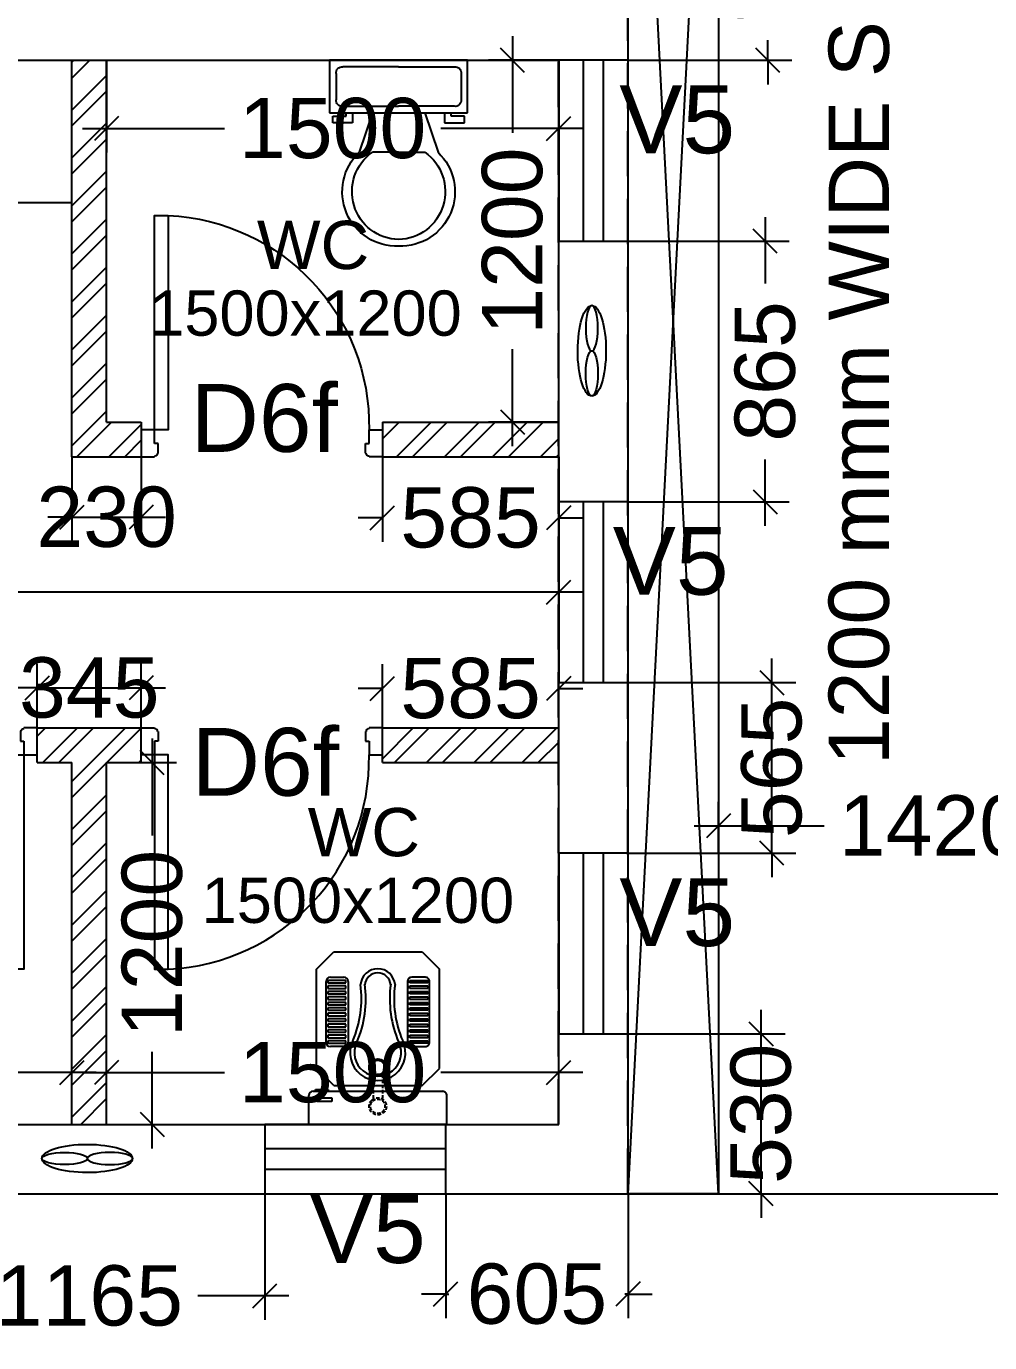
# Model space of a CAD drawing. Extents: x 6345096 to 6738923, y -6490958 to -6305885.
# Drawn here: x 6647993 to 6651189, y -6413909 to -6409542 of the extents above; entities that cross this region are included whole.
import ezdxf
from ezdxf.enums import TextEntityAlignment as Align

# ---------------------------------------------------------------- set-up
doc = ezdxf.new("R2010")
doc.units = 0
doc.header["$LTSCALE"] = 600
doc.header["$MEASUREMENT"] = 0
doc.header["$PDMODE"] = 35
doc.linetypes.add('HIDDEN', pattern=[0.375, 0.25, -0.125])
doc.layers.get('0').update_dxf_attribs({"linetype": 'CONTINUOUS'})
doc.layers.get('Defpoints').update_dxf_attribs({"linetype": 'CONTINUOUS'})
for name, color, linetype in [('8', 8, 'CONTINUOUS'), ('DIM', 8, 'CONTINUOUS'), ('DIM-TEXT', 8, 'CONTINUOUS'), ('DOOR', 32, 'CONTINUOUS'), ('Duct', 8, 'CONTINUOUS'), ('Exaust', 8, 'CONTINUOUS'), ('HS', 251, 'CONTINUOUS'), ('joinery', 7, 'CONTINUOUS'), ('Room Dim', 1, 'CONTINUOUS'), ('T Wall', 8, 'CONTINUOUS'), ('TEXT', 6, 'CONTINUOUS'), ('toi-fix', 46, 'CONTINUOUS'), ('Toi. Wall Hat', 3, 'CONTINUOUS'), ('Walls', 7, 'CONTINUOUS'), ('WIN', 151, 'CONTINUOUS'), ('Working Dim', 5, 'CONTINUOUS')]:
    doc.layers.add(name, color=color, linetype=linetype)
doc.styles.add('ari', font='arial.ttf')
doc.styles.add('ARIAL', font='arial.ttf')
doc.styles.add('RT', font='romant.shx')
doc.styles.get("Standard").update_dxf_attribs({"font": 'romans.shx'})
doc.dimstyles.new('int. dim', dxfattribs={"dimtxt": 200, "dimasz": 80, "dimexe": 80, "dimexo": 0, "dimgap": 70, "dimtad": 0, "dimdec": 0, "dimzin": 12, "dimdsep": 46, "dimtxsty": 'ari', "dimblk": 'OBLIQUE', "dimcen": 2, "dimdle": 80, "dimclrd": 256, "dimclre": 256, "dimclrt": 6, "dimadec": 0, "dimazin": 0, "dimtfac": 1, "dimtdec": 0, "dimtix": 1, "dimtmove": 2, "dimatfit": 3, "dimfxl": 1, "dimtolj": 1, "dimtzin": 0, "dimlwd": -1, "dimlwe": -1, "dimarcsym": 0})
doc.dimstyles.new('STANDARD$0', dxfattribs={"dimscale": 0, "dimtxt": 150, "dimasz": 125, "dimexe": 0.75, "dimexo": 1, "dimgap": 25, "dimtad": 1, "dimdec": 0, "dimdsep": 46, "dimtxsty": 'Standard', "dimblk1": 'DOT', "dimblk2": 'DOT', "dimsah": 1, "dimcen": 2.5, "dimclrd": 1, "dimclre": 1, "dimclrt": 3, "dimadec": 0, "dimazin": 0, "dimtfac": 1, "dimtdec": 0, "dimtmove": 0, "dimatfit": 3, "dimldrblk": 'DOT', "dimfxl": 1, "dimtolj": 1, "dimtzin": 0, "dimarcsym": 0})
doc.dimstyles.new('TEXT', dxfattribs={"dimscale": 0, "dimtxt": 600, "dimasz": 300, "dimexe": 300, "dimexo": 30, "dimgap": 50, "dimtad": 0, "dimdec": 0, "dimzin": 0, "dimdsep": 46, "dimtxsty": 'RT', "dimblk": 'OBLIQUE', "dimcen": 0.09, "dimdle": 300, "dimclrd": 256, "dimclre": 256, "dimclrt": 170, "dimadec": 0, "dimazin": 0, "dimtfac": 1, "dimtdec": 0, "dimtofl": 0, "dimtmove": 2, "dimatfit": 3, "dimfxl": 1, "dimfrac": 2, "dimtolj": 1, "dimtzin": 0, "dimlwd": -1, "dimlwe": -1, "dimarcsym": 0})

# ---------------------------------------------------------------- blocks, each defined once
blk = doc.blocks.new('A$C153C7E87')
at = {"layer": 'Exaust', "color": 10, "extrusion": (0, 0, -1)}
for centre, major_axis, ratio in [((0, 0), (150.2, 0.1), 0.312125), ((-75.1, 0), (75.1, 0), 0.271389)]:
    blk.add_ellipse(centre, major_axis=major_axis, ratio=ratio, start_param=3.141593, end_param=9.424778, dxfattribs=at)
at = {"layer": 'Exaust', "color": 10}
blk.add_ellipse((75.1, 0), major_axis=(75.1, 0), ratio=0.271389, dxfattribs=at)
blk = doc.blocks.new('Z$W@#1841')
at = {"layer": 'DOOR'}
for p, q in [((-267.6, -167.4), (-317.3, -167.4)), ((-317.3, -167.4), (-317.3, -267.4)), ((-267.6, -217.9), (-267.6, -167.4)), ((533, -217.9), (533, -167.4)), ((533, -167.4), (582.7, -167.4)), ((582.7, -167.4), (582.7, -267.4)), ((-254.1, -217.9), (-267.6, -217.9)), ((-254.1, -253.9), (-254.1, -217.9)), ((519.5, -253.9), (519.5, -217.9)), ((519.5, -217.9), (533, -217.9)), ((-317.3, -267.4), (-267.6, -267.4)), ((-267.6, -267.4), (-267.6, -265.2)), ((-254.1, -253.9), (-256.3, -253.9)), ((519.5, -253.9), (521.7, -253.9)), ((533, -267.4), (533, -265.2)), ((582.7, -267.4), (533, -267.4))]:
    blk.add_line(p, q, dxfattribs=at)
blk.add_lwpolyline([(482.5, 633.2), (482.5, -167.4), (533, -167.4), (533, 633.2)], close=True, dxfattribs=at)
at = {"layer": 'DOOR', "color": 145}
blk.add_arc((518.4, -152.1), 786.1, 92.6177, 181.1129, dxfattribs=at)
at = {"layer": 'DOOR'}
for centre, start, end in [((-267.6, -253.9), 270, 0), ((533, -253.9), 180, 270)]:
    blk.add_arc(centre, 11.2, start, end, dxfattribs=at)
blk = doc.blocks.new('A$C70ED7303')
at = {"layer": 'toi-fix', "color": 8}
for p, q in [((0, 0), (229, 0)), ((229, 0), (229, -174.4)), ((-229, 0), (0, 0)), ((-229, -174.4), (-229, 0)), ((-207.2, -43.6), (-207.2, -130.8)), ((0, -21.8), (-185.4, -21.8)), ((0, -21.8), (185.4, -21.8)), ((207.2, -43.6), (207.2, -130.8)), ((229, -174.4), (-229, -174.4)), ((-185.4, -152.6), (0, -152.6)), ((-174.4, -185.4), (-174.4, -174.4)), ((-152.6, -174.4), (-152.6, -207.2)), ((-87.2, -174.4), (-130.8, -305.3)), ((185.4, -152.6), (0, -152.6)), ((87.2, -174.4), (130.8, -305.3)), ((152.6, -174.4), (152.6, -207.2)), ((174.4, -185.4), (174.4, -174.4)), ((-218.1, -207.2), (-218.1, -185.4)), ((-218.1, -185.4), (-174.4, -185.4)), ((-152.6, -207.2), (-218.1, -207.2)), ((152.6, -207.2), (218.1, -207.2)), ((218.1, -185.4), (174.4, -185.4)), ((218.1, -207.2), (218.1, -185.4)), ((0, -305.3), (-87.2, -305.3)), ((0, -305.3), (87.2, -305.3))]:
    blk.add_line(p, q, dxfattribs=at)
for centre, major_axis, start_param, end_param in [((-188.1, -40.9), (13.6, -13.6), 2.214297, 4.068888), ((188.1, -40.9), (13.6, -13.6), 0.643501, 2.498091), ((-188.1, -133.6), (-13.6, -13.6), 5.35589, 7.21048), ((188.1, -133.6), (-13.6, -13.6), 0.643501, 2.498091), ((-6.6, -436.2), (-127.6, -127.6), 4.686239, 7.105146), ((4.7, -435.5), (-112.7, -112.7), 4.541602, 7.039318), ((6.6, -436.2), (55.8, -171.6), -0.351019, 2.067888), ((-4.7, -435.5), (-112.7, -112.7), 0.814663, 3.31238)]:
    blk.add_ellipse(centre, major_axis=major_axis, ratio=1, start_param=start_param, end_param=end_param, dxfattribs=at)
blk = doc.blocks.new('A$C37B60793')
at = {"layer": 'toi-fix', "color": 8}
for p, q in [((0, 303.1), (127, 303.1)), ((0, -306.5), (0, 303.1)), ((146, -287.4), (146, 284.1)), ((171.2, 195), (247.4, 271.2)), ((247.4, 271.2), (685.9, 271.2)), ((762.1, 195), (685.9, 271.2)), ((171.2, -195.4), (171.2, 195)), ((343.3, 148.1), (343.3, 207.9)), ((358.5, 218.7), (358.5, 139.2)), ((369.5, 218.7), (358.5, 218.7)), ((362.3, 226.9), (630.5, 226.9)), ((369.5, 139.2), (369.5, 218.7)), ((382.7, 218.7), (382.7, 139.2)), ((393.7, 218.7), (382.7, 218.7)), ((393.7, 139.2), (393.7, 218.7)), ((406.9, 218.7), (406.9, 139.2)), ((417.9, 218.7), (406.9, 218.7)), ((417.9, 139.2), (417.9, 218.7)), ((431, 218.7), (431, 139.2)), ((442.1, 218.7), (431, 218.7)), ((442.1, 139.2), (442.1, 218.7)), ((455.2, 218.7), (455.2, 139.2)), ((466.3, 218.7), (455.2, 218.7)), ((466.3, 139.2), (466.3, 218.7)), ((479.4, 218.7), (479.4, 139.2)), ((490.5, 218.7), (479.4, 218.7)), ((490.5, 139.2), (490.5, 218.7)), ((503.6, 218.7), (503.6, 139.2)), ((514.6, 218.7), (503.6, 218.7)), ((514.6, 139.2), (514.6, 218.7)), ((527.8, 218.7), (527.8, 139.2)), ((538.8, 218.7), (527.8, 218.7)), ((538.8, 139.2), (538.8, 218.7)), ((552, 218.7), (552, 139.2)), ((563, 218.7), (552, 218.7)), ((563, 139.2), (563, 218.7)), ((576.2, 218.7), (576.2, 139.2)), ((587.2, 218.7), (576.2, 218.7)), ((587.2, 139.2), (587.2, 218.7)), ((600.4, 218.7), (600.4, 139.2)), ((611.4, 218.7), (600.4, 218.7)), ((611.4, 139.2), (611.4, 218.7)), ((624.5, 218.7), (624.5, 139.2)), ((635.6, 218.7), (624.5, 218.7)), ((635.6, 139.2), (635.6, 218.7)), ((649.5, 207.9), (649.5, 148.1)), ((762.1, -195.4), (762.1, 195)), ((358.5, 139.2), (369.5, 139.2)), ((630.5, 129.1), (362.3, 129.1)), ((382.7, 139.2), (393.7, 139.2)), ((406.9, 139.2), (417.9, 139.2)), ((431, 139.2), (442.1, 139.2)), ((455.2, 139.2), (466.3, 139.2)), ((479.4, 139.2), (490.5, 139.2)), ((503.6, 139.2), (514.6, 139.2)), ((527.8, 139.2), (538.8, 139.2)), ((552, 139.2), (563, 139.2)), ((576.2, 139.2), (587.2, 139.2)), ((600.4, 139.2), (611.4, 139.2)), ((624.5, 139.2), (635.6, 139.2)), ((343.3, -151.5), (343.3, -211.2)), ((358.5, -222), (358.5, -142.6)), ((358.5, -142.6), (369.5, -142.6)), ((630.5, -132.4), (362.3, -132.4)), ((369.5, -142.6), (369.5, -222)), ((382.7, -222), (382.7, -142.6)), ((382.7, -142.6), (393.7, -142.6)), ((393.7, -142.6), (393.7, -222)), ((406.9, -222), (406.9, -142.6)), ((406.9, -142.6), (417.9, -142.6)), ((417.9, -142.6), (417.9, -222)), ((431, -222), (431, -142.6)), ((431, -142.6), (442.1, -142.6)), ((442.1, -142.6), (442.1, -222)), ((455.2, -222), (455.2, -142.6)), ((455.2, -142.6), (466.3, -142.6)), ((466.3, -142.6), (466.3, -222)), ((479.4, -222), (479.4, -142.6)), ((479.4, -142.6), (490.5, -142.6)), ((490.5, -142.6), (490.5, -222)), ((503.6, -222), (503.6, -142.6)), ((503.6, -142.6), (514.6, -142.6)), ((514.6, -142.6), (514.6, -222)), ((527.8, -222), (527.8, -142.6)), ((527.8, -142.6), (538.8, -142.6)), ((538.8, -142.6), (538.8, -222)), ((552, -222), (552, -142.6)), ((552, -142.6), (563, -142.6)), ((563, -142.6), (563, -222)), ((576.2, -222), (576.2, -142.6)), ((576.2, -142.6), (587.2, -142.6)), ((587.2, -142.6), (587.2, -222)), ((600.4, -222), (600.4, -142.6)), ((600.4, -142.6), (611.4, -142.6)), ((611.4, -142.6), (611.4, -222)), ((624.5, -222), (624.5, -142.6)), ((624.5, -142.6), (635.6, -142.6)), ((635.6, -142.6), (635.6, -222)), ((649.5, -211.2), (649.5, -151.5)), ((117.8, -205), (100.3, -205)), ((100.3, -205), (100.3, -270.7)), ((117.8, -270.7), (117.8, -205)), ((153.7, -221.4), (147.5, -221.4)), ((147.5, -221.4), (147.5, -276.8)), ((153.7, -276.8), (153.7, -221.4)), ((171.2, -195.4), (247.4, -271.6)), ((369.5, -222), (358.5, -222)), ((362.3, -230.3), (630.5, -230.3)), ((393.7, -222), (382.7, -222)), ((417.9, -222), (406.9, -222)), ((442.1, -222), (431, -222)), ((466.3, -222), (455.2, -222)), ((490.5, -222), (479.4, -222)), ((514.6, -222), (503.6, -222)), ((538.8, -222), (527.8, -222)), ((563, -222), (552, -222)), ((587.2, -222), (576.2, -222)), ((611.4, -222), (600.4, -222)), ((635.6, -222), (624.5, -222)), ((685.9, -271.6), (762.1, -195.4)), ((100.3, -270.7), (117.8, -270.7)), ((147.5, -276.8), (153.7, -276.8)), ((247.4, -271.6), (685.9, -271.6)), ((0, -306.5), (127, -306.5))]:
    blk.add_line(p, q, dxfattribs=at)
at = {"layer": 'toi-fix', "color": 8, "linetype": 'HIDDEN', "ltscale": 0.1}
for p, q in [((219.3, 19), (111.7, 19)), ((219.3, -22.3), (111.7, -22.3))]:
    blk.add_line(p, q, dxfattribs=at)
at = {"layer": 'toi-fix', "color": 8, "extrusion": (0, 0, -1)}
for centre, major_axis, start_param, end_param in [((127, 284.1), (-13.5, -13.5), 2.356194, 3.926991), ((362.3, 207.9), (13.5, -13.5), 2.356194, 3.926991), ((630.5, 207.9), (-13.5, -13.5), 2.356194, 3.926991), ((316.3, -1.7), (0, -122.2), -0.449608, 3.591264), ((362.3, 148.1), (-13.5, -13.5), -0.785398, 0.785398), ((630.5, 148.1), (-13.5, -13.5), 3.926991, 5.497787), ((316.3, -1.7), (0, -103.2), -0.449671, 3.591202), ((554, 536.4), (-29.4, -484.3), -0.19615, 0.346746), ((554, 536.4), (-11.6, -466), -0.160496, 0.3824), ((611.1, -1.7), (-54, -54), 2.434309, 5.419673), ((251.3, -1.7), (-26.9, -26.9), 0.785398, 7.068583), ((251.3, -1.7), (-22.5, -22.5), 0.785398, 7.068583), ((611.1, -1.7), (40.6, -40.6), 4.005105, 6.990469), ((554, -539.7), (29.4, -484.3), 2.794864, 3.33776), ((554, -539.7), (11.6, -466), 2.7592, 3.302095), ((362.3, -151.5), (13.5, -13.5), 2.356194, 3.926991), ((630.5, -151.5), (13.5, -13.5), 3.926991, 5.497787), ((362.3, -211.2), (-13.5, -13.5), -0.785398, 0.785398), ((630.5, -211.2), (13.5, -13.5), 5.497787, 7.068583), ((127, -287.4), (13.5, -13.5), 5.497787, 7.068583)]:
    blk.add_ellipse(centre, major_axis=major_axis, ratio=1, start_param=start_param, end_param=end_param, dxfattribs=at)
at = {"layer": 'toi-fix', "color": 8, "linetype": 'HIDDEN', "ltscale": 0.1, "extrusion": (0, 0, -1)}
for major_axis, start_param, end_param in [((26.9, -26.9), 2.356194490188911, 8.639379797368496), ((22.5, -22.5), 2.356194490188169, 8.639379797367756)]:
    blk.add_ellipse((79.7, -1.7), major_axis=major_axis, ratio=1, start_param=start_param, end_param=end_param, dxfattribs=at)
blk = doc.blocks.new('_Oblique')
at = {"color": 0, "linetype": 'ByBlock', "lineweight": -2}
blk.add_line((-0.5, -0.5), (0.5, 0.5), dxfattribs=at)
blk = doc.blocks.new('*D1037')
at = {"layer": 'Defpoints', "color": 0, "transparency": 16777216}
for p in [(6649384.6, -6413414.7, 4.1), (6649989.5, -6413414.7, 3.4), (6649989.5, -6413747.6)]:
    blk.add_point(p, dxfattribs=at)
at = {"layer": 'Working Dim', "transparency": 16777216}
for p, q in [((6649384.6, -6413414.7), (6649384.6, -6413827.6)), ((6649989.5, -6413414.7), (6649989.5, -6413827.6)), ((6649384.6, -6413747.6), (6649304.6, -6413747.6)), ((6649384.6, -6413747.6), (6649394.8, -6413747.6)), ((6649989.5, -6413747.6), (6649979.3, -6413747.6)), ((6649989.5, -6413747.6), (6650069.5, -6413747.6))]:
    blk.add_line(p, q, dxfattribs=at)
at = {"layer": 'Working Dim', "transparency": 16777216, "xscale": 80, "yscale": 80, "zscale": 80}
blk.add_blockref('_Oblique', (6649384.6, -6413747.6), dxfattribs=at)
at = {"layer": 'Working Dim', "transparency": 16777216, "xscale": 80, "yscale": 80, "zscale": 80, "rotation": 180}
blk.add_blockref('_Oblique', (6649989.5, -6413747.6), dxfattribs=at)
at = {"layer": 'Working Dim', "color": 6, "transparency": 16777216, "insert": (6649687.1, -6413747.6), "char_height": 200, "attachment_point": 5, "style": 'ari'}
blk.add_mtext('\\A1;605', dxfattribs=at)
blk = doc.blocks.new('*D1039')
at = {"layer": 'Defpoints', "color": 0, "transparency": 16777216}
for p in [(6649989.5, -6412884.7), (6650430.8, -6412884.7), (6649989.5, -6413414.7, 3.4)]:
    blk.add_point(p, dxfattribs=at)
at = {"layer": 'Working Dim', "transparency": 16777216}
for p, q in [((6650430.8, -6412884.7), (6650430.8, -6412804.7)), ((6649989.5, -6412884.7), (6650510.8, -6412884.7)), ((6650430.8, -6413414.7), (6650430.8, -6412884.7)), ((6649989.5, -6413414.7), (6650510.8, -6413414.7)), ((6650430.8, -6413414.7), (6650430.8, -6413494.7))]:
    blk.add_line(p, q, dxfattribs=at)
at = {"layer": 'Working Dim', "transparency": 16777216, "xscale": 80, "yscale": 80, "zscale": 80}
for p, rotation in [((6650430.8, -6412884.7), 270), ((6650430.8, -6413414.7), 90)]:
    blk.add_blockref('_Oblique', p, dxfattribs=dict(at, rotation=rotation))
at = {"layer": 'Working Dim', "color": 6, "transparency": 16777216, "insert": (6650430.8, -6413149.7), "char_height": 200, "attachment_point": 5, "rotation": 90, "style": 'ari'}
blk.add_mtext('\\A1;530', dxfattribs=at)
blk = doc.blocks.new('*D1040')
at = {"layer": 'Defpoints', "color": 0, "transparency": 16777216}
for p in [(6649968.5, -6411719.3, 4.1), (6650466.4, -6411719.3), (6649989.5, -6412284.7, 4.1)]:
    blk.add_point(p, dxfattribs=at)
at = {"layer": 'Working Dim', "transparency": 16777216}
for p, q in [((6650466.4, -6411719.3), (6650466.4, -6411639.3)), ((6649968.5, -6411719.3), (6650546.4, -6411719.3)), ((6650466.4, -6412284.7), (6650466.4, -6411719.3)), ((6649989.5, -6412284.7), (6650546.4, -6412284.7)), ((6650466.4, -6412284.7), (6650466.4, -6412364.7))]:
    blk.add_line(p, q, dxfattribs=at)
at = {"layer": 'Working Dim', "transparency": 16777216, "xscale": 80, "yscale": 80, "zscale": 80}
for p, rotation in [((6650466.4, -6411719.3), 270), ((6650466.4, -6412284.7), 90)]:
    blk.add_blockref('_Oblique', p, dxfattribs=dict(at, rotation=rotation))
at = {"layer": 'Working Dim', "color": 6, "transparency": 16777216, "insert": (6650466.4, -6412002), "char_height": 200, "attachment_point": 5, "rotation": 90, "style": 'ari'}
blk.add_mtext('\\A1;565', dxfattribs=at)
blk = doc.blocks.new('*D1041')
at = {"layer": 'Defpoints', "color": 0, "transparency": 16777216}
for p in [(6649989.5, -6410254.7, 3.4), (6650444.7, -6410254.7), (6649989.5, -6411119.3, 4.1)]:
    blk.add_point(p, dxfattribs=at)
at = {"layer": 'Working Dim', "transparency": 16777216}
for p, q in [((6650444.7, -6410174.7), (6650444.7, -6410395.2)), ((6649989.5, -6410254.7), (6650524.7, -6410254.7)), ((6650444.7, -6411199.3), (6650444.7, -6410978.9)), ((6649989.5, -6411119.3), (6650524.7, -6411119.3))]:
    blk.add_line(p, q, dxfattribs=at)
at = {"layer": 'Working Dim', "transparency": 16777216, "xscale": 80, "yscale": 80, "zscale": 80}
for p, rotation in [((6650444.7, -6410254.7), 90), ((6650444.7, -6411119.3), 270)]:
    blk.add_blockref('_Oblique', p, dxfattribs=dict(at, rotation=rotation))
at = {"layer": 'Working Dim', "color": 6, "transparency": 16777216, "insert": (6650444.7, -6410687), "char_height": 200, "attachment_point": 5, "rotation": 90, "style": 'ari'}
blk.add_mtext('\\A1;865', dxfattribs=at)
blk = doc.blocks.new('*D1042')
at = {"layer": 'Defpoints', "color": 0, "transparency": 16777216}
for p in [(6649759.5, -6413012.9), (6648259.5, -6413184.7, 3.4), (6649759.5, -6413184.7)]:
    blk.add_point(p, dxfattribs=at)
at = {"layer": 'Working Dim', "transparency": 16777216}
for p, q in [((6648259.5, -6413184.7), (6648259.5, -6412932.9)), ((6649759.5, -6413184.7), (6649759.5, -6412932.9)), ((6648179.5, -6413012.9), (6648650.6, -6413012.9)), ((6649839.5, -6413012.9), (6649368.4, -6413012.9))]:
    blk.add_line(p, q, dxfattribs=at)
at = {"layer": 'Working Dim', "transparency": 16777216, "xscale": 80, "yscale": 80, "zscale": 80, "rotation": 180}
blk.add_blockref('_Oblique', (6648259.5, -6413012.9), dxfattribs=at)
at = {"layer": 'Working Dim', "transparency": 16777216, "xscale": 80, "yscale": 80, "zscale": 80}
blk.add_blockref('_Oblique', (6649759.5, -6413012.9), dxfattribs=at)
at = {"layer": 'Working Dim', "color": 6, "transparency": 16777216, "insert": (6649009.5, -6413012.9), "char_height": 200, "attachment_point": 5, "style": 'ari'}
blk.add_mtext('\\A1;1500', dxfattribs=at)
blk = doc.blocks.new('*D1043')
at = {"layer": 'Defpoints', "color": 0, "transparency": 16777216}
for p in [(6648259.5, -6411984.7, 3.4), (6648259.5, -6413184.7, 3.4), (6648410.9, -6413184.7)]:
    blk.add_point(p, dxfattribs=at)
at = {"layer": 'Working Dim', "transparency": 16777216}
for p, q in [((6648410.9, -6411904.7), (6648410.9, -6412225.9)), ((6648259.5, -6411984.7), (6648490.9, -6411984.7)), ((6648410.9, -6413264.7), (6648410.9, -6412943.6)), ((6648259.5, -6413184.7), (6648490.9, -6413184.7))]:
    blk.add_line(p, q, dxfattribs=at)
at = {"layer": 'Working Dim', "transparency": 16777216, "xscale": 80, "yscale": 80, "zscale": 80}
for p, rotation in [((6648410.9, -6411984.7), 90), ((6648410.9, -6413184.7), 270)]:
    blk.add_blockref('_Oblique', p, dxfattribs=dict(at, rotation=rotation))
at = {"layer": 'Working Dim', "color": 6, "transparency": 16777216, "insert": (6648410.9, -6412584.7), "char_height": 200, "attachment_point": 5, "rotation": 90, "style": 'ari'}
blk.add_mtext('\\A1;1200', dxfattribs=at)
blk = doc.blocks.new('*D1044')
at = {"layer": 'Defpoints', "color": 0, "transparency": 16777216}
for p in [(6648144.5, -6413012.9), (6646644.5, -6413184.7, 3.4), (6648144.5, -6413184.7, 3.4)]:
    blk.add_point(p, dxfattribs=at)
at = {"layer": 'Working Dim', "transparency": 16777216}
for p, q in [((6646644.5, -6413184.7), (6646644.5, -6412932.9)), ((6648144.5, -6413184.7), (6648144.5, -6412932.9)), ((6646564.5, -6413012.9), (6647035.6, -6413012.9)), ((6648224.5, -6413012.9), (6647753.4, -6413012.9))]:
    blk.add_line(p, q, dxfattribs=at)
at = {"layer": 'Working Dim', "transparency": 16777216, "xscale": 80, "yscale": 80, "zscale": 80, "rotation": 180}
blk.add_blockref('_Oblique', (6646644.5, -6413012.9), dxfattribs=at)
at = {"layer": 'Working Dim', "transparency": 16777216, "xscale": 80, "yscale": 80, "zscale": 80}
blk.add_blockref('_Oblique', (6648144.5, -6413012.9), dxfattribs=at)
at = {"layer": 'Working Dim', "color": 6, "transparency": 16777216, "insert": (6647394.5, -6413012.9), "char_height": 200, "attachment_point": 5, "style": 'ari'}
blk.add_mtext('\\A1;1500', dxfattribs=at)
blk = doc.blocks.new('*D1046')
at = {"layer": 'Defpoints', "color": 0, "transparency": 16777216}
for p in [(6645029.4, -6411283.8, 3.4), (6649759.5, -6411285.8, 4.1), (6649759.5, -6411419.3)]:
    blk.add_point(p, dxfattribs=at)
at = {"layer": 'Working Dim', "transparency": 16777216}
for p, q in [((6645029.4, -6411283.8), (6645029.4, -6411499.3)), ((6649759.5, -6411285.8), (6649759.5, -6411499.3)), ((6644949.4, -6411419.3), (6647022.1, -6411419.3)), ((6649839.5, -6411419.3), (6647766.7, -6411419.3))]:
    blk.add_line(p, q, dxfattribs=at)
at = {"layer": 'Working Dim', "transparency": 16777216, "xscale": 80, "yscale": 80, "zscale": 80, "rotation": 180}
blk.add_blockref('_Oblique', (6645029.4, -6411419.3), dxfattribs=at)
at = {"layer": 'Working Dim', "transparency": 16777216, "xscale": 80, "yscale": 80, "zscale": 80}
blk.add_blockref('_Oblique', (6649759.5, -6411419.3), dxfattribs=at)
at = {"layer": 'Working Dim', "color": 6, "transparency": 16777216, "insert": (6647394.4, -6411419.3), "char_height": 200, "attachment_point": 5, "style": 'ari'}
blk.add_mtext('\\A1;4730', dxfattribs=at)
blk = doc.blocks.new('*D1047')
at = {"layer": 'Defpoints', "color": 0, "transparency": 16777216}
for p in [(6649989.5, -6408939.7, 3.4), (6650453.3, -6408939.7), (6649988.8, -6409654.7)]:
    blk.add_point(p, dxfattribs=at)
at = {"layer": 'Working Dim', "transparency": 16777216}
for p, q in [((6650453.3, -6408939.7), (6650453.3, -6408859.7)), ((6649989.5, -6408939.7), (6650533.3, -6408939.7)), ((6650453.3, -6408939.7), (6650453.3, -6409006.4)), ((6650453.3, -6409654.7), (6650453.3, -6409588.1)), ((6649988.8, -6409654.7), (6650533.3, -6409654.7)), ((6650453.3, -6409654.7), (6650453.3, -6409734.7))]:
    blk.add_line(p, q, dxfattribs=at)
at = {"layer": 'Working Dim', "transparency": 16777216, "xscale": 80, "yscale": 80, "zscale": 80}
for p, rotation in [((6650453.3, -6408939.7), 270), ((6650453.3, -6409654.7), 90)]:
    blk.add_blockref('_Oblique', p, dxfattribs=dict(at, rotation=rotation))
at = {"layer": 'Working Dim', "color": 6, "transparency": 16777216, "insert": (6650453.3, -6409297.2), "char_height": 200, "attachment_point": 5, "rotation": 90, "style": 'ari'}
blk.add_mtext('\\A1;715', dxfattribs=at)
blk = doc.blocks.new('*D1058')
at = {"layer": 'Defpoints', "color": 0, "transparency": 16777216}
for p in [(6648259.5, -6409654.7, 3.4), (6649759.5, -6409711.4, 4.1), (6649759.5, -6409880.8)]:
    blk.add_point(p, dxfattribs=at)
at = {"layer": 'Working Dim', "transparency": 16777216}
for p, q in [((6648259.5, -6409654.7), (6648259.5, -6409960.8)), ((6649759.5, -6409711.4), (6649759.5, -6409960.8)), ((6648179.5, -6409880.8), (6648650.6, -6409880.8)), ((6649839.5, -6409880.8), (6649368.4, -6409880.8))]:
    blk.add_line(p, q, dxfattribs=at)
at = {"layer": 'Working Dim', "transparency": 16777216, "xscale": 80, "yscale": 80, "zscale": 80, "rotation": 180}
blk.add_blockref('_Oblique', (6648259.5, -6409880.8), dxfattribs=at)
at = {"layer": 'Working Dim', "transparency": 16777216, "xscale": 80, "yscale": 80, "zscale": 80}
blk.add_blockref('_Oblique', (6649759.5, -6409880.8), dxfattribs=at)
at = {"layer": 'Working Dim', "color": 6, "transparency": 16777216, "insert": (6649009.5, -6409880.8), "char_height": 200, "attachment_point": 5, "style": 'ari'}
blk.add_mtext('\\A1;1500', dxfattribs=at)
blk = doc.blocks.new('*D1059')
at = {"layer": 'Defpoints', "color": 0, "transparency": 16777216}
for p in [(6649759.5, -6409654.7, 4.1), (6649606.1, -6410854.7), (6649759.5, -6410854.7)]:
    blk.add_point(p, dxfattribs=at)
at = {"layer": 'Working Dim', "transparency": 16777216}
for p, q in [((6649606.1, -6409574.7), (6649606.1, -6409895.9)), ((6649759.5, -6409654.7), (6649526.1, -6409654.7)), ((6649606.1, -6410934.7), (6649606.1, -6410613.6)), ((6649759.5, -6410854.7), (6649526.1, -6410854.7))]:
    blk.add_line(p, q, dxfattribs=at)
at = {"layer": 'Working Dim', "transparency": 16777216, "xscale": 80, "yscale": 80, "zscale": 80}
for p, rotation in [((6649606.1, -6409654.7), 90), ((6649606.1, -6410854.7), 270)]:
    blk.add_blockref('_Oblique', p, dxfattribs=dict(at, rotation=rotation))
at = {"layer": 'Working Dim', "color": 6, "transparency": 16777216, "insert": (6649606.1, -6410254.7), "char_height": 200, "attachment_point": 5, "rotation": 90, "style": 'ari'}
blk.add_mtext('\\A1;1200', dxfattribs=at)
blk = doc.blocks.new('*D1065')
at = {"layer": 'Defpoints', "color": 0, "transparency": 16777216}
for p in [(6651709.6, -6412194.4), (6650289.5, -6412284.7, 4.8), (6651709.6, -6412284.7, 3.4)]:
    blk.add_point(p, dxfattribs=at)
at = {"layer": 'Working Dim', "transparency": 16777216}
for p, q in [((6650289.5, -6412284.7), (6650289.5, -6412114.4)), ((6651709.6, -6412284.7), (6651709.6, -6412114.4)), ((6650209.5, -6412194.4), (6650640.7, -6412194.4)), ((6651789.6, -6412194.4), (6651358.4, -6412194.4))]:
    blk.add_line(p, q, dxfattribs=at)
at = {"layer": 'Working Dim', "transparency": 16777216, "xscale": 80, "yscale": 80, "zscale": 80, "rotation": 180}
blk.add_blockref('_Oblique', (6650289.5, -6412194.4), dxfattribs=at)
at = {"layer": 'Working Dim', "transparency": 16777216, "xscale": 80, "yscale": 80, "zscale": 80}
blk.add_blockref('_Oblique', (6651709.6, -6412194.4), dxfattribs=at)
at = {"layer": 'Working Dim', "color": 6, "transparency": 16777216, "insert": (6650999.5, -6412194.4), "char_height": 200, "attachment_point": 5, "style": 'ari'}
blk.add_mtext('\\A1;1420', dxfattribs=at)
blk = doc.blocks.new('*D1143')
at = {"layer": 'Defpoints', "color": 0, "transparency": 16777216}
for p in [(6648144.5, -6410969.7, 3.4), (6648374.5, -6410969.7, 3.4), (6648374.5, -6411170.4)]:
    blk.add_point(p, dxfattribs=at)
at = {"layer": 'Working Dim', "transparency": 16777216}
for p, q in [((6648144.5, -6410969.7), (6648144.5, -6411250.4)), ((6648374.5, -6410969.7), (6648374.5, -6411250.4)), ((6648144.5, -6411170.4), (6648064.5, -6411170.4)), ((6648144.5, -6411170.4), (6648374.5, -6411170.4)), ((6648374.5, -6411170.4), (6648454.5, -6411170.4))]:
    blk.add_line(p, q, dxfattribs=at)
at = {"layer": 'Working Dim', "transparency": 16777216, "xscale": 80, "yscale": 80, "zscale": 80}
blk.add_blockref('_Oblique', (6648144.5, -6411170.4), dxfattribs=at)
at = {"layer": 'Working Dim', "transparency": 16777216, "xscale": 80, "yscale": 80, "zscale": 80, "rotation": 180}
blk.add_blockref('_Oblique', (6648374.5, -6411170.4), dxfattribs=at)
at = {"layer": 'Working Dim', "color": 6, "transparency": 16777216, "insert": (6648259.5, -6411170.4), "char_height": 200, "attachment_point": 5, "style": 'ari'}
blk.add_mtext('\\A1;230', dxfattribs=at)
blk = doc.blocks.new('*D1144')
at = {"layer": 'Defpoints', "color": 0, "transparency": 16777216}
for p in [(6649174.5, -6410969.7, 3.4), (6649759.5, -6410969.7), (6649759.5, -6411172.4)]:
    blk.add_point(p, dxfattribs=at)
at = {"layer": 'Working Dim', "transparency": 16777216}
for p, q in [((6649174.5, -6410969.7), (6649174.5, -6411252.4)), ((6649759.5, -6410969.7), (6649759.5, -6411252.4)), ((6649174.5, -6411172.4), (6649094.5, -6411172.4)), ((6649174.5, -6411172.4), (6649175.3, -6411172.4)), ((6649759.5, -6411172.4), (6649758.7, -6411172.4)), ((6649759.5, -6411172.4), (6649839.5, -6411172.4))]:
    blk.add_line(p, q, dxfattribs=at)
at = {"layer": 'Working Dim', "transparency": 16777216, "xscale": 80, "yscale": 80, "zscale": 80}
blk.add_blockref('_Oblique', (6649174.5, -6411172.4), dxfattribs=at)
at = {"layer": 'Working Dim', "transparency": 16777216, "xscale": 80, "yscale": 80, "zscale": 80, "rotation": 180}
blk.add_blockref('_Oblique', (6649759.5, -6411172.4), dxfattribs=at)
at = {"layer": 'Working Dim', "color": 6, "transparency": 16777216, "insert": (6649467, -6411172.4), "char_height": 200, "attachment_point": 5, "style": 'ari'}
blk.add_mtext('\\A1;585', dxfattribs=at)
blk = doc.blocks.new('*D1146')
at = {"layer": 'Defpoints', "color": 0, "transparency": 16777216}
for p in [(6648374.5, -6411736.6), (6648029.5, -6411869.7, 3.4), (6648374.5, -6411869.7, 3.4)]:
    blk.add_point(p, dxfattribs=at)
at = {"layer": 'Working Dim', "transparency": 16777216}
for p, q in [((6648029.5, -6411869.7), (6648029.5, -6411656.6)), ((6648374.5, -6411869.7), (6648374.5, -6411656.6)), ((6648029.5, -6411736.6), (6647949.5, -6411736.6)), ((6648029.5, -6411736.6), (6648374.5, -6411736.6)), ((6648374.5, -6411736.6), (6648454.5, -6411736.6))]:
    blk.add_line(p, q, dxfattribs=at)
at = {"layer": 'Working Dim', "transparency": 16777216, "xscale": 80, "yscale": 80, "zscale": 80}
blk.add_blockref('_Oblique', (6648029.5, -6411736.6), dxfattribs=at)
at = {"layer": 'Working Dim', "transparency": 16777216, "xscale": 80, "yscale": 80, "zscale": 80, "rotation": 180}
blk.add_blockref('_Oblique', (6648374.5, -6411736.6), dxfattribs=at)
at = {"layer": 'Working Dim', "color": 6, "transparency": 16777216, "insert": (6648202, -6411736.6), "char_height": 200, "attachment_point": 5, "style": 'ari'}
blk.add_mtext('\\A1;345', dxfattribs=at)
blk = doc.blocks.new('*D1147')
at = {"layer": 'Defpoints', "color": 0, "transparency": 16777216}
for p in [(6649759.5, -6411738.6), (6649174.5, -6411869.7, 3.4), (6649759.5, -6411869.7)]:
    blk.add_point(p, dxfattribs=at)
at = {"layer": 'Working Dim', "transparency": 16777216}
for p, q in [((6649174.5, -6411869.7), (6649174.5, -6411658.6)), ((6649759.5, -6411869.7), (6649759.5, -6411658.6)), ((6649174.5, -6411738.6), (6649094.5, -6411738.6)), ((6649174.5, -6411738.6), (6649175.3, -6411738.6)), ((6649759.5, -6411738.6), (6649758.7, -6411738.6)), ((6649759.5, -6411738.6), (6649839.5, -6411738.6))]:
    blk.add_line(p, q, dxfattribs=at)
at = {"layer": 'Working Dim', "transparency": 16777216, "xscale": 80, "yscale": 80, "zscale": 80}
blk.add_blockref('_Oblique', (6649174.5, -6411738.6), dxfattribs=at)
at = {"layer": 'Working Dim', "transparency": 16777216, "xscale": 80, "yscale": 80, "zscale": 80, "rotation": 180}
blk.add_blockref('_Oblique', (6649759.5, -6411738.6), dxfattribs=at)
at = {"layer": 'Working Dim', "color": 6, "transparency": 16777216, "insert": (6649467, -6411738.6), "char_height": 200, "attachment_point": 5, "style": 'ari'}
blk.add_mtext('\\A1;585', dxfattribs=at)
blk = doc.blocks.new('*D1284')
at = {"layer": 'Defpoints', "color": 0, "linetype": 'Continuous', "transparency": 16777216}
for p in [(6610879.4, -6414393.6, 22), (6651939.6, -6414394.7, -1), (6610879.4, -6415444.2)]:
    blk.add_point(p, dxfattribs=at)
at = {"layer": 'DIM-TEXT', "transparency": 16777216}
for p, q in [((6610879.4, -6414393.6), (6610879.4, -6415744.2)), ((6651939.6, -6414394.7), (6651939.6, -6415744.2)), ((6610579.4, -6415444.2), (6622377.9, -6415444.2)), ((6652239.6, -6415444.2), (6640441, -6415444.2))]:
    blk.add_line(p, q, dxfattribs=at)
at = {"layer": 'DIM-TEXT', "linetype": 'Continuous', "transparency": 16777216, "xscale": 300, "yscale": 300, "zscale": 300, "rotation": 180}
blk.add_blockref('_Oblique', (6610879.4, -6415444.2), dxfattribs=at)
at = {"layer": 'DIM-TEXT', "linetype": 'Continuous', "transparency": 16777216, "xscale": 300, "yscale": 300, "zscale": 300}
blk.add_blockref('_Oblique', (6651939.6, -6415444.2), dxfattribs=at)
at = {"layer": 'DIM-TEXT', "color": 170, "linetype": 'Continuous', "transparency": 16777216, "insert": (6631409.5, -6415444.2), "char_height": 750, "attachment_point": 5, "style": 'ari'}
blk.add_mtext('\\A1;{\\H1.067x;I.P. REGISTRATION & PHARMACY}', dxfattribs=at)
blk = doc.blocks.new('*D1299')
at = {"layer": 'Defpoints', "color": 0, "transparency": 16777216}
for p in [(6650289.5, -6413414.7, 0), (6653473.8, -6413414.7), (6651189.6, -6419413.7)]:
    blk.add_point(p, dxfattribs=at)
at = {"layer": 'DIM', "color": 8, "transparency": 16777216}
for p, q in [((6653473.8, -6413114.7), (6653473.8, -6415478.2)), ((6650289.5, -6413414.7), (6653773.8, -6413414.7)), ((6653473.8, -6419713.7), (6653473.8, -6417350.3)), ((6651189.6, -6419413.7), (6653773.8, -6419413.7))]:
    blk.add_line(p, q, dxfattribs=at)
at = {"layer": 'DIM', "color": 8, "transparency": 16777216, "xscale": 300, "yscale": 300, "zscale": 300}
for p, rotation in [((6653473.8, -6413414.7), 90), ((6653473.8, -6419413.7), 270)]:
    blk.add_blockref('_Oblique', p, dxfattribs=dict(at, rotation=rotation))
at = {"layer": 'DIM', "color": 7, "transparency": 16777216, "insert": (6653473.8, -6416414.2), "char_height": 500, "attachment_point": 5, "rotation": 90, "style": 'ari'}
blk.add_mtext('\\A1;6.00m', dxfattribs=at)
blk = doc.blocks.new('*D1305')
at = {"layer": 'Defpoints', "color": 0, "transparency": 16777216}
for p in [(6647620, -6413414.7, 4.1), (6648784.6, -6413414.7, 4.1), (6648784.6, -6413753.6)]:
    blk.add_point(p, dxfattribs=at)
at = {"layer": 'Working Dim', "transparency": 16777216}
for p, q in [((6647620, -6413414.7), (6647620, -6413833.6)), ((6648784.6, -6413414.7), (6648784.6, -6413833.6)), ((6647540, -6413753.6), (6647842.3, -6413753.6)), ((6648864.6, -6413753.6), (6648562.3, -6413753.6))]:
    blk.add_line(p, q, dxfattribs=at)
at = {"layer": 'Working Dim', "transparency": 16777216, "xscale": 80, "yscale": 80, "zscale": 80, "rotation": 180}
blk.add_blockref('_Oblique', (6647620, -6413753.6), dxfattribs=at)
at = {"layer": 'Working Dim', "transparency": 16777216, "xscale": 80, "yscale": 80, "zscale": 80}
blk.add_blockref('_Oblique', (6648784.6, -6413753.6), dxfattribs=at)
at = {"layer": 'Working Dim', "color": 6, "transparency": 16777216, "insert": (6648202.3, -6413753.6), "char_height": 200, "attachment_point": 5, "style": 'ari'}
blk.add_mtext('\\A1;1165', dxfattribs=at)
blk = doc.blocks.new('A$C2CD672AE')
at = {"layer": 'T Wall', "color": 8, "linetype": 'HIDDEN'}
for p, q in [((117825.1, 45454.2, 3.4), (117825.1, 46769.2, 3.4)), ((117940.1, 45569.2, 3.4), (117940.1, 46769.2, 3.4)), ((117940.1, 45569.2, 3.4), (118055.1, 45569.2, 3.4)), ((118055.1, 45569.2, 3.4), (118055.1, 45454.2, 3.4)), ((118855.1, 45569.2, 3.4), (119440.1, 45569.2, 3.4)), ((118855.1, 45569.2, 3.4), (118855.1, 45454.2, 3.4)), ((117825.1, 45454.2, 3.4), (118055.1, 45454.2, 3.4)), ((118855.1, 45454.2, 3.4), (119440.1, 45454.2, 3.4)), ((117710.1, 44554.2, 3.4), (118055.1, 44554.2, 3.4)), ((117710.1, 44439.2, 3.4), (117710.1, 44554.2, 3.4)), ((118055.1, 44439.2, 3.4), (118055.1, 44554.2, 3.4)), ((118855.1, 44554.2, 3.4), (119440.1, 44554.2, 3.4)), ((118855.1, 44439.2, 3.4), (118855.1, 44554.2, 3.4)), ((117710.1, 44439.2, 3.4), (117825.1, 44439.2, 3.4)), ((117825.1, 43239.2, 3.4), (117825.1, 44439.2, 3.4)), ((117940.1, 43239.2, 3.4), (117940.1, 44439.2, 3.4)), ((117940.1, 44439.2, 3.4), (118055.1, 44439.2, 3.4)), ((118855.1, 44439.2, 3.4), (119440.1, 44439.2, 3.4))]:
    blk.add_line(p, q, dxfattribs=at)
at = {"layer": 'toi-fix', "color": 8, "linetype": 'HIDDEN'}
blk.add_line((116325.1, 46297.1, 3.4), (117825.1, 46297.1, 3.4), dxfattribs=at)
at = {"layer": 'Walls', "color": 8, "linetype": 'HIDDEN'}
for p, q in [((119670.1, 43009.2), (119670.1, 52014)), ((115945, 46769.2), (119440.1, 46769.2)), ((119440.1, 43239.2), (119440.1, 46769.2)), ((115080, 43239.2), (119440.1, 43239.2)), ((115080, 43009.2), (119670.1, 43009.2))]:
    blk.add_line(p, q, dxfattribs=at)

msp = doc.modelspace()

# ---------------------------------------------------------------- hatches: boundary and pattern name
at = {"layer": 'Toi. Wall Hat'}
h = msp.add_hatch(dxfattribs=at)
h.set_pattern_fill('ANSI32', color=10, scale=300, style=0)
h.set_pattern_definition([(45, (6646529.49, -6413184.75), (-79.5495, 79.5495), []), (45, (6646582.53, -6413184.75), (-79.5495, 79.5495), [])])
h.paths.add_polyline_path([(6648144.493, -6410969.748), (6648374.493, -6410969.748), (6648374.493, -6410854.748), (6648259.493, -6410854.748), (6648259.493, -6409654.748), (6648144.493, -6409654.748)])
h.paths.add_polyline_path([(6649759.493, -6410969.748), (6649759.493, -6410854.748), (6649174.493, -6410854.748), (6649174.493, -6410969.748)])
h.paths.add_polyline_path([(6649174.493, -6411869.748), (6649174.493, -6411984.748), (6649759.493, -6411984.748), (6649759.493, -6411869.748)])
h.paths.add_polyline_path([(6648259.493, -6411984.748), (6648374.493, -6411984.748), (6648374.493, -6411869.748), (6648029.493, -6411869.748), (6648029.493, -6411984.748), (6648144.493, -6411984.748), (6648144.493, -6413184.748), (6648259.493, -6413184.748)])
h.paths.add_polyline_path([(6646529.493, -6411869.748), (6646529.493, -6413184.748), (6646644.493, -6413184.748), (6646644.493, -6411984.748), (6647229.493, -6411984.748), (6647229.493, -6411869.748)])
h.paths.add_polyline_path([(6646644.493, -6409654.748), (6646529.493, -6409654.748), (6646529.493, -6410231.457), (6646644.493, -6410231.457)])

# ---------------------------------------------------------------- linework, layer by layer
at = {"layer": 'Duct', "color": 8, "linetype": 'HIDDEN', "ltscale": 600}
for p, q in [((6649989.493, -6413414.748, 3.429), (6650289.493, -6407624.749, 3.429)), ((6650289.493, -6413414.748), (6649989.493, -6407624.749, 4.112))]:
    msp.add_line(p, q, dxfattribs=at)
at = {"layer": 'Duct', "color": 7, "linetype": 'HIDDEN', "ltscale": 600, "elevation": 3.429}
msp.add_lwpolyline([(6650289.493, -6413414.748), (6649989.493, -6413414.748), (6649989.493, -6407624.749), (6649989.493, -6407624.749), (6650289.493, -6407624.749), (6650289.493, -6407624.749), (6650289.493, -6413414.75), (6649989.493, -6413414.748)], dxfattribs=at)
at = {"layer": 'T Wall', "color": 6, "linetype": 'Continuous'}
for p, q in [((6648144.493, -6410969.748, 3.429), (6648144.493, -6409654.748, 3.429)), ((6648259.493, -6410854.748, 3.429), (6648259.493, -6409654.748, 3.429)), ((6648259.493, -6410854.748, 3.429), (6648374.493, -6410854.748, 3.429)), ((6648374.493, -6410854.748, 3.429), (6648374.493, -6410969.748, 3.429)), ((6649174.493, -6410854.748, 3.429), (6649759.493, -6410854.748, 3.429)), ((6649174.493, -6410854.748, 3.429), (6649174.493, -6410969.748, 3.429)), ((6648144.493, -6410969.748, 3.429), (6648374.493, -6410969.748, 3.429)), ((6649174.493, -6410969.748, 3.429), (6649759.493, -6410969.748, 3.429)), ((6648029.493, -6411869.748, 3.429), (6648374.493, -6411869.748, 3.429)), ((6648029.493, -6411984.748, 3.429), (6648029.493, -6411869.748, 3.429)), ((6648374.493, -6411984.748, 3.429), (6648374.493, -6411869.748, 3.429)), ((6649174.493, -6411869.748, 3.429), (6649759.493, -6411869.748, 3.429)), ((6649174.493, -6411984.748, 3.429), (6649174.493, -6411869.748, 3.429)), ((6648029.493, -6411984.748, 3.429), (6648144.493, -6411984.748, 3.429)), ((6648144.493, -6413184.748, 3.429), (6648144.493, -6411984.748, 3.429)), ((6648259.493, -6413184.748, 3.429), (6648259.493, -6411984.748, 3.429)), ((6648259.493, -6411984.748, 3.429), (6648374.493, -6411984.748, 3.429)), ((6649174.493, -6411984.748, 3.429), (6649759.493, -6411984.748, 3.429))]:
    msp.add_line(p, q, dxfattribs=at)
at = {"layer": 'toi-fix'}
msp.add_line((6646644.493, -6410126.85, 3.429), (6648144.493, -6410126.85, 3.429), dxfattribs=at)
at = {"layer": 'Walls'}
for p, q in [((6649989.493, -6413414.748), (6649989.492, -6404409.869)), ((6646264.357, -6409654.748), (6649759.493, -6409654.748)), ((6649759.493, -6413184.748), (6649759.493, -6409654.748)), ((6645399.358, -6413184.748), (6649759.493, -6413184.748)), ((6645399.358, -6413414.748), (6649989.493, -6413414.748))]:
    msp.add_line(p, q, dxfattribs=at)
at = {"layer": 'WIN', "linetype": 'Continuous', "elevation": 4.125}
for points in [[(6649989.493, -6410254.748), (6649989.493, -6409654.748), (6649759.493, -6409654.748), (6649759.492, -6410254.748)], [(6649908.151, -6410254.748), (6649908.151, -6409654.748), (6649840.833, -6409654.748), (6649840.833, -6410254.748)], [(6649989.493, -6411719.32), (6649989.493, -6411119.32), (6649759.493, -6411119.32), (6649759.492, -6411719.32)], [(6649908.152, -6411719.32), (6649908.152, -6411119.32), (6649840.833, -6411119.32), (6649840.833, -6411719.32)], [(6649989.493, -6412884.748), (6649989.493, -6412284.748), (6649759.493, -6412284.748), (6649759.492, -6412884.748)], [(6649908.151, -6412884.748), (6649908.151, -6412284.748), (6649840.833, -6412284.748), (6649840.833, -6412884.748)], [(6648784.629, -6413414.749), (6649384.629, -6413414.749), (6649384.629, -6413184.749), (6648784.629, -6413184.749)], [(6648784.629, -6413333.408), (6649384.629, -6413333.408), (6649384.629, -6413266.09), (6648784.629, -6413266.09)]]:
    msp.add_lwpolyline(points, close=True, dxfattribs=at)

# ---------------------------------------------------------------- block references
at = {"layer": 'DOOR', "linetype": 'Continuous', "xscale": -0.8887360580265522, "yscale": 0.8887360580265522, "zscale": 0.8887360580265522}
msp.add_blockref('Z$W@#1841', (6648892.373, -6410732.093, 3.429), dxfattribs=at)
at = {"layer": 'DOOR', "linetype": 'Continuous', "yscale": 0.8887360580265522, "zscale": 0.8887360580265522, "rotation": 180}
for p, xscale in [((6647511.612, -6412107.404, 3.429), -0.8887360580265522), ((6648892.373, -6412107.404, 3.429), 0.8887360580265522)]:
    msp.add_blockref('Z$W@#1841', p, dxfattribs=dict(at, xscale=xscale))
at = {"layer": 'Exaust', "linetype": 'Continuous', "xscale": -1}
for p, rotation in [((6649869.493, -6410618.612, 3.429), 270), ((6648195.226, -6413297.952, 3.429), 180)]:
    msp.add_blockref('A$C153C7E87', p, dxfattribs=dict(at, rotation=rotation))
at = {"layer": 'HS'}
msp.add_blockref('A$C2CD672AE', (6530319.294, -6456423.902, 8.17), dxfattribs=at)
at = {"layer": 'toi-fix', "linetype": 'Continuous', "xscale": -1}
msp.add_blockref('A$C70ED7303', (6649228.388, -6409654.748, 3.429), dxfattribs=at)
at = {"layer": 'toi-fix', "color": 7, "xscale": -0.7511875331401825, "yscale": 0.7511875331401825, "zscale": 0.7511875331401825, "rotation": 270}
msp.add_blockref('A$C37B60793', (6649160.493, -6413184.708, 4.125), dxfattribs=at)

# ---------------------------------------------------------------- texts
at = {"layer": '8', "color": 6, "style": 'ari'}
for p in [(6648782.363, -6410953.785), (6648786.18, -6412094.494)]:
    msp.add_text('D6f', height=225, dxfattribs=at).set_placement(p, align=Align.CENTER)
at = {"layer": 'joinery', "style": 'ari'}
for p in [(6650152.767, -6409963.218, 4.125), (6650130.961, -6411427.789, 4.125), (6650152.767, -6412593.218, 4.125), (6649126.248, -6413644.563, 4.125)]:
    msp.add_text('V5', height=225, dxfattribs=at).set_placement(p, align=Align.CENTER)
at = {"layer": 'Room Dim', "style": 'ARIAL'}
for p in [(6648919.262, -6410568.4, 3.429), (6649093.256, -6412516.422, 3.429)]:
    msp.add_text('1500x1200', height=150, dxfattribs=at).set_placement(p, align=Align.CENTER)
at = {"layer": 'TEXT', "color": 7, "style": 'ARIAL'}
msp.add_text('1200 mmm WIDE SERVICE CORRIDOR', height=200, rotation=90, dxfattribs=at).set_placement((6650855.073, -6409439.558, 6.806), align=Align.CENTER)
for p in [(6648944.498, -6410347.29, 3.429), (6649113.01, -6412295.312, 3.429)]:
    msp.add_text('WC', height=160, dxfattribs=at).set_placement(p, align=Align.CENTER)

# ---------------------------------------------------------------- dimensions: what is measured, and where the dimension line sits
at = {"layer": 'DIM'}
dim = msp.add_linear_dim(base=(6653473.83, -6413414.75), p1=(6651189.58, -6419413.727), p2=(6650289.493, -6413414.75, 0), angle=270, dimstyle='STANDARD$0', override={"dimscale": 1, "dimtxt": 500, "dimasz": 300, "dimexe": 300, "dimexo": 0, "dimgap": 1, "dimtad": 0, "dimdec": 2, "dimlfac": 0.001, "dimzin": 0, "dimpost": 'm', "dimtxsty": 'ari', "dimblk1": 'Oblique', "dimblk2": 'Oblique', "dimcen": 0, "dimdle": 300, "dimclrd": 8, "dimclre": 8, "dimclrt": 7, "dimadec": 2, "dimtdec": 2, "dimtmove": 2, "dimfxl": 0.75, "dimfrac": 1, "dimlwd": 65535, "dimlwe": 65535}, dxfattribs=at)
dim.commit()
dim.dimension.update_dxf_attribs({"geometry": '*D1299', "text_midpoint": (6653473.83, -6416414.238)})
at = {"layer": 'DIM-TEXT', "linetype": 'Continuous'}
dim = msp.add_linear_dim(base=(6610879.353, -6415444.191, 1.031), p1=(6651939.58, -6414394.748), p2=(6610879.353, -6414393.572, 22.984), angle=180, text='{\\H1.067x;I.P. REGISTRATION & PHARMACY}', dimstyle='TEXT', override={"dimscale": 1, "dimtxt": 750, "dimexo": 0, "dimtxsty": 'ari'}, dxfattribs=at)
dim.commit()
dim.dimension.update_dxf_attribs({"geometry": '*D1284', "text_midpoint": (6631409.467, -6415444.191, 1.031)})
at = {"layer": 'Working Dim', "color": 6}
for base, p1, p2, picture, middle in [((6650453.287, -6408939.748), (6649988.782, -6409654.748), (6649989.493, -6408939.748, 3.429), '*D1047', (6650453.287, -6409297.248)), ((6649606.078, -6410854.748), (6649759.493, -6409654.748, 4.125), (6649759.493, -6410854.748), '*D1059', (6649606.078, -6410254.748)), ((6650444.673, -6410254.748), (6649989.492, -6411119.32, 4.125), (6649989.493, -6410254.748, 3.429), '*D1041', (6650444.673, -6410687.034)), ((6650466.406, -6411719.32), (6649989.492, -6412284.748, 4.125), (6649968.511, -6411719.32, 4.125), '*D1040', (6650466.406, -6412002.034)), ((6648410.937, -6413184.748), (6648259.493, -6411984.748, 3.429), (6648259.493, -6413184.748, 3.429), '*D1043', (6648410.937, -6412584.748)), ((6650430.808, -6412884.748), (6649989.493, -6413414.748, 3.429), (6649989.493, -6412884.748), '*D1039', (6650430.808, -6413149.748))]:
    dim = msp.add_linear_dim(base=base, p1=p1, p2=p2, angle=90, dimstyle='int. dim', override={"dimtxt": 200, "dimarcsym": 1}, dxfattribs=at)
    dim.commit()
    dim.dimension.update_dxf_attribs({"geometry": picture, "text_midpoint": middle})
for base, p1, p2, picture, middle in [((6649759.493, -6409880.821), (6648259.493, -6409654.748, 3.429), (6649759.493, -6409711.411, 4.125), '*D1058', (6649009.493, -6409880.821)), ((6648374.493, -6411170.41), (6648144.493, -6410969.748, 3.429), (6648374.493, -6410969.748, 3.429), '*D1143', (6648259.493, -6411170.41)), ((6649759.493, -6411172.41), (6649174.493, -6410969.748, 3.429), (6649759.493, -6410969.748), '*D1144', (6649466.993, -6411172.41)), ((6649759.493, -6411419.32), (6645029.357, -6411283.831, 3.421), (6649759.493, -6411285.832, 4.125), '*D1046', (6647394.425, -6411419.32)), ((6648374.493, -6411736.587), (6648029.493, -6411869.748, 3.429), (6648374.493, -6411869.748, 3.429), '*D1146', (6648201.993, -6411736.587)), ((6649759.493, -6411738.587), (6649174.493, -6411869.748, 3.429), (6649759.493, -6411869.748), '*D1147', (6649466.993, -6411738.587)), ((6651709.58, -6412194.422), (6650289.493, -6412284.749, 4.817), (6651709.58, -6412284.749, 3.421), '*D1065', (6650999.536, -6412194.422)), ((6648144.493, -6413012.862), (6646644.493, -6413184.748, 3.429), (6648144.493, -6413184.748, 3.429), '*D1044', (6647394.493, -6413012.862)), ((6649759.493, -6413012.862), (6648259.493, -6413184.748, 3.429), (6649759.493, -6413184.714), '*D1042', (6649009.493, -6413012.862)), ((6648784.629, -6413753.564), (6647619.956, -6413414.748, 4.125), (6648784.629, -6413414.748, 4.125), '*D1305', (6648202.292, -6413753.564)), ((6649989.493, -6413747.604), (6649384.629, -6413414.749, 4.125), (6649989.493, -6413414.748, 3.429), '*D1037', (6649687.061, -6413747.604))]:
    dim = msp.add_linear_dim(base=base, p1=p1, p2=p2, dimstyle='int. dim', override={"dimtxt": 200, "dimarcsym": 1}, dxfattribs=at)
    dim.commit()
    dim.dimension.update_dxf_attribs({"geometry": picture, "text_midpoint": middle})

doc.saveas('drawing.dxf')
